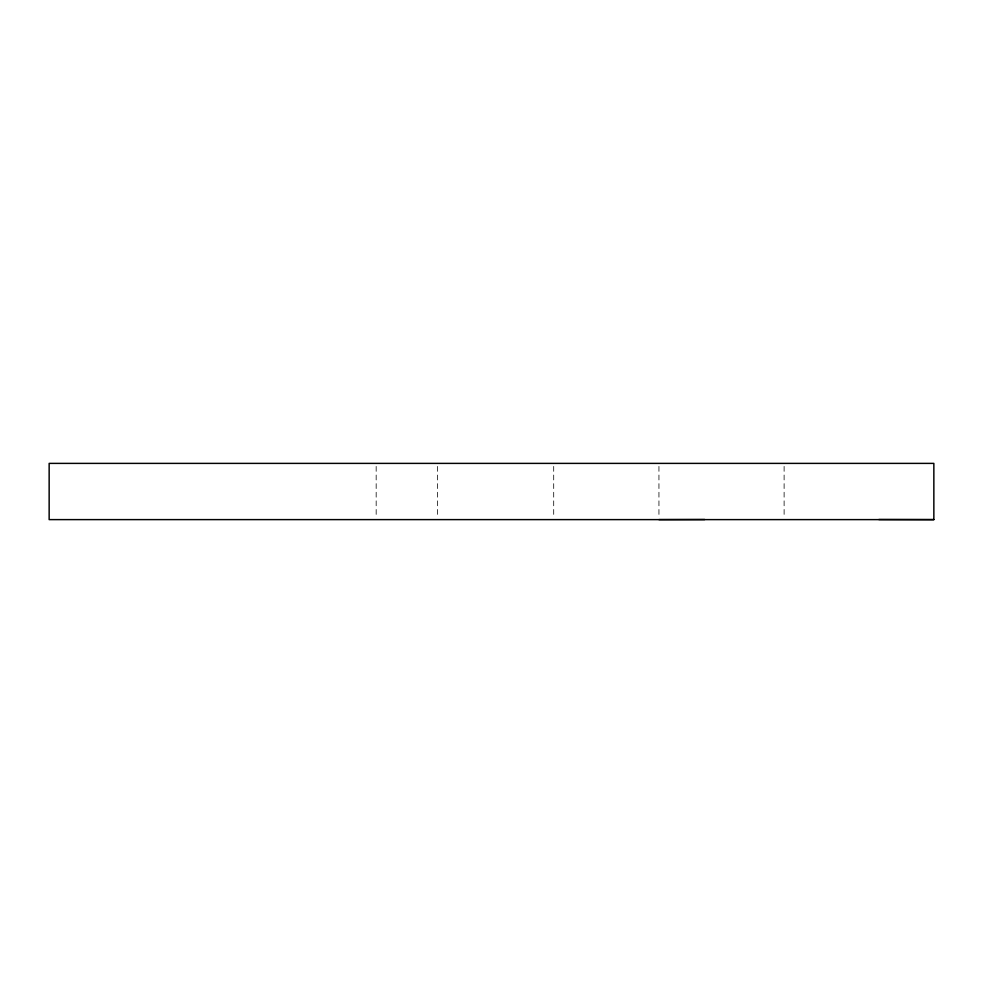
<?xml version="1.0" encoding="UTF-8"?>
<svg xmlns="http://www.w3.org/2000/svg" width="983" height="983" viewBox="0 0 983 983"><rect width="100%" height="100%" fill="white"/><g stroke="black" fill="none" stroke-linecap="round" stroke-linejoin="round"><path stroke-width="0.74" stroke-dasharray="4.92 3.69" d="M784.115 466.409L784.115 517.832M658.942 466.421L658.942 516.579M553.699 466.421L553.699 516.579M437.386 466.421L437.386 516.579M376.17 466.421L376.17 516.579"/><path stroke-width="1.47" d="M658.942 519.614L704.737 519.515M933.85 519.614L49.15 519.614L49.15 463.386L933.85 463.386L933.85 519.614L878.839 519.515"/></g></svg>
